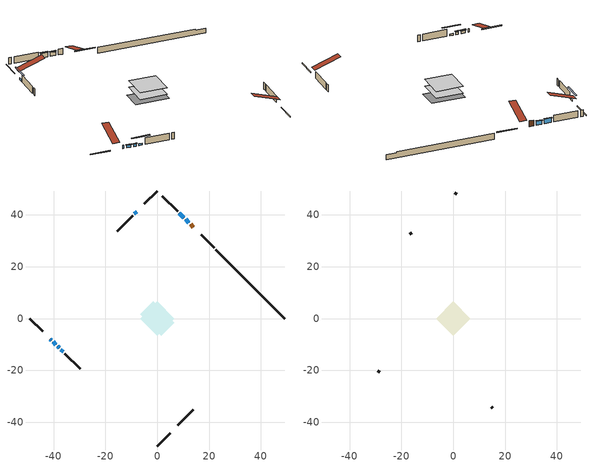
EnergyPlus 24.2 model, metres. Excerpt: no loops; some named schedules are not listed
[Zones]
conditioned space
 floor adiabatic (AdiabaticFloorConstruction): -6.63,0 0,6.63 6.63,0 0,-6.63 z0.61
 floor foundation (Slab1 construction): -6.65,1.62 -1.62,6.65 6.65,-1.62 1.62,-6.65 z-1.52
 wall outside (RimJoist1 construction): 0,-49.2 4.98,-44.21 / -49.2,0 -44.21,-4.98 / 0,49.2 -4.98,44.21 / 21.96,27.24 16.97,32.22 z0.61:0.91
 wall outside (AdiabaticWallConstruction 1): 13.96,35.24 12.88,36.32 z0.61:2.64
 wall outside (AdiabaticWallConstruction): -41.2,-8 -40.87,-8.32 z0.61:1.83; 12.22,36.97 10.93,38.27 z0.61:2.03; 10.27,38.92 8.55,40.65 z0.61:2.29; -40.22,-8.98 -39.14,-10.06 / -38.48,-10.71 -37.83,-11.36 z0.61:1.53; -8,41.2 -8.86,40.33 / -37.18,-12.02 -36.32,-12.88 z0.61:1.22
 wall outside (Wall1 construction): 8,-41.2 13.92,-35.27 / -35.66,-13.54 -29.74,-19.46 / -9.52,39.68 -15.44,33.76 / 7.89,41.31 1.97,47.23 z0.61:3.05
 wall foundation (FoundationWall1 construction): 22.61,26.58,-1.52 22.61,26.58,0.61 46.54,2.66,0.61 46.54,2.66,0.21 49.2,0,0.21 49.2,0,-1.52
 window (WindowConstruction 4): -41.2,-8 -40.87,-8.32 z0.61:1.83
 window (WindowConstruction): 12.22,36.97 10.93,38.27 z0.61:2.03
 window (WindowConstruction 1): 10.27,38.92 8.55,40.65 z0.61:2.29
 window (WindowConstruction 2): -40.22,-8.98 -39.14,-10.06 z0.61:1.52
 window (WindowConstruction 3): -38.48,-10.71 -37.84,-11.36 z0.61:1.52
 window (WindowConstruction 5): -8,41.2 -8.86,40.33 z0.61:1.22
 window (WindowConstruction 6): -37.18,-12.02 -36.32,-12.88 z0.61:1.22
 door (Door): 13.96,35.24 12.88,36.32 z0.61:2.64
 ceiling adiabatic (AdiabaticFloorConstruction): 0,-6.63 6.63,0 0,6.63 -6.63,0 z0.61
attic - vented
 floor to conditioned space (Floor1 construction Reversed): -6.63,0 0,6.63 6.63,0 0,-6.63 z3.05
 wall outside (Wall2 construction): 14.58,-34.62 15.23,-33.96 / -29.08,-20.12 -28.42,-20.77 / -16.1,33.1 -16.75,32.44 / 1.31,47.88 0.66,48.54 z0.61:3.05
 roof outside (Roof1 construction): 7.34,-41.85,3.05 0.88,-35.39,6.09 -0.82,-37.1,6.09 5.64,-43.56,3.05; -41.85,-7.34,3.05 -35.39,-0.88,6.09 -37.1,0.82,6.09 -43.56,-5.64,3.05; -7.34,41.85,3.05 -0.88,35.39,6.09 0.82,37.1,6.09 -5.64,43.56,3.05; 14.61,34.58,3.05 8.16,28.12,6.09 9.86,26.42,6.09 16.32,32.88,3.05
shading: 10.79,38.41 12.36,36.83 12.66,37.12 11.08,38.7 z2.23; 8.41,40.79 10.41,38.78 10.71,39.07 8.7,41.08 z2.49; -39,-10.2 -40.36,-8.84 -40.65,-9.13 -39.29,-10.49 z1.73; -37.69,-11.5 -38.62,-10.57 -38.91,-10.86 -37.98,-11.79 z1.73; -10.73,38.47 -6.13,43.06 -6.42,43.35 -11.02,38.76 z3.86; -34.45,-14.75 -39.04,-10.15 -39.34,-10.44 -34.74,-15.04 z3.86
[Building]
Building 1: Terrain=Suburbs
[Site:Location]
Edmonton Intl AP_AB: Latitude {deg}=53.31; Longitude {deg}=-113.58; Time Zone {hr}=-7; Elevation {m}=723; Keep Site Location Information=Yes
[Site:GroundTemperature:Shallow]
-1.56185, -3.61833, -3.78302, -2.80711, 1.11059, 5.01004, 8.39065, 10.5322, 10.7141, 8.97234, 5.67794, 1.89811
[Site:WaterMainsTemperature]
Calculation Method=Schedule; Temperature Schedule=mains temperature schedule
[Material] Roughness=Rough; Thermal Absorptance=0.9
Name | Thickness {m} | Conductivity {W/m-K} | Density {kg/m3} | Specific Heat {J/kg-K} | Solar Absorptance | Visible Absorptance
asphalt or fiberglass shingles | 0.00635 | 0.162714 | 1121.4 | 1465.45 | 0.4 | 0.4
ceiling loosefill ins | 0.169333 | 0.0480833 | 16.02 | 1046.75 | 0.7 | 0.7
ceiling stud and cavity | 0.1397 | 0.167731 | 65.682 | 1177.47 | 0.7 | 0.7
concrete 4.0 in. | 0.1016 | 1.803125 | 2242.8 | 837.4 | 0.7 | 0.7
concrete 8.0 in. | 0.2032 | 1.803125 | 2242.8 | 837.4 | 0.7 | 0.7
door material | 0.04445 | 0.188738 | 512.64 | 1214.23 | 0.7 | 0.7
exterior vertical ins | 0.0457286 | 0.029427 | 32.04 | 1214.23 | 0.7 | 0.7
floor covering | 0.0127 | 0.0433444 | 54.468 | 1339.84 | 0.6 | 0.6
floor rigid ins; wall rigid ins | 0.512978 | 0.029427 | 32.04 | 1214.23 | 0.7 | 0.7
floor stud and cavity | 0.1397 | 1.75129 | 37.0049 | 1207.88 | 0.7 | 0.7
furniture material conditioned space 1 | 0.1524 | 0.115458 | 640.8 | 1214.23 | 0.6 | 0.6
gypsum board | 0.0127 | 0.160291 | 801 | 837.4 | 0.6 | 0.6
gypsum board 1 | 0.0127 | 0.160291 | 801 | 837.4 | 0.7 | 0.7
osb sheathing 0.5 in. | 0.0127 | 0.115458 | 512.64 | 1214.23 | 0.7 | 0.7
osb sheathing 0.75 in. | 0.01905 | 0.115458 | 512.64 | 1214.23 | 0.7 | 0.7
osb sheathing 2.0 in. | 0.0508 | 0.115458 | 512.64 | 1214.23 | 0.7 | 0.7
rim joist stud and cavity | 0.0508 | 0.0284916 | 125.044 | 1163.47 | 0.6 | 0.6
wall stud and cavity | 0.1397 | 0.0895467 | 139.0536 | 1170.24 | 0.7 | 0.7
wall stud and cavity 1 | 0.0889 | 6.1454 | 50.32683 | 1063.81 | 0.6 | 0.6
wall stud and cavity 2 | 0.0889 | 0.380278 | 52.3479 | 1209.89 | 0.7 | 0.7
wall stud and cavity 3 | 0.0889 | 0.391764 | 83.0341 | 1211.67 | 0.7 | 0.7
wood siding | 0.0254 | 0.102417 | 544.68 | 1172.36 | 0.4 | 0.4
wood siding 1 | 0.00254 | 0.102417 | 544.68 | 1172.36 | 0.4 | 0.4
wood siding 2; wood siding 3; wood siding 4 | 0.0254 | 0.102417 | 544.68 | 1172.36 | 0.7 | 0.7
[WindowMaterial:SimpleGlazingSystem]
Name | U-Factor {W/m2-K} | Solar Heat Gain Coefficient
WindowMaterial | 2.056 | 0.43
WindowMaterial 1 | 1.91576 | 0.46
WindowMaterial 2 | 2.97868 | 0.56
WindowMaterial 3 | 3.02581 | 0.51
WindowMaterial 4 | 2.99571 | 0.51
WindowMaterial 5 | 5.3589 | 0.63
[Construction]
AdiabaticFloorConstruction: floor stud and cavity, floor rigid ins, osb sheathing 0.75 in., floor covering
AdiabaticWallConstruction: wood siding 3, wall rigid ins, wall stud and cavity 2, gypsum board
AdiabaticWallConstruction 1: wood siding 4, wall rigid ins, wall stud and cavity 2, gypsum board
Door: door material
Floor1 construction Reversed: gypsum board, ceiling stud and cavity, ceiling loosefill ins
FoundationWall1 construction: concrete 8.0 in., gypsum board 1
furniture construction conditioned space 1: furniture material conditioned space 1
PartitionWallConstruction: gypsum board, wall stud and cavity 3, gypsum board
RimJoist1 construction: wood siding 2, osb sheathing 2.0 in., rim joist stud and cavity
Roof1 construction: asphalt or fiberglass shingles
Slab1 construction: concrete 4.0 in.
Wall1 construction: wood siding, osb sheathing 0.5 in., wall stud and cavity, gypsum board
Wall2 construction: wood siding 1, wall stud and cavity 1
WindowConstruction: WindowMaterial
WindowConstruction 1: WindowMaterial 1
WindowConstruction 2: WindowMaterial 2
WindowConstruction 3: WindowMaterial 3
WindowConstruction 4: WindowMaterial 4
WindowConstruction 5; WindowConstruction 6: WindowMaterial 5
[Zone] Multiplier=1; Part of Total Floor Area=Yes
Name | Volume {m3}
attic - vented | 43.4639
conditioned space | 410.8
[Space]
Name | Zone | Volume {m3}
attic - vented 1 | attic - vented | 43.4639
conditioned space 1 | conditioned space | 410.8
[ZoneInfiltration:EffectiveLeakageArea]
infil attic - vented 1: Zone or Space=attic - vented 1; Schedule=Always On Discrete; Effective Air Leakage Area {cm2}=3058.78; Stack Coefficient=0.000381279; Wind Coefficient=1.31929e-05
[ZoneMixing]
whole house fan mix: Zone or Space=attic - vented; Schedule=Always On Continuous; Design Flow Rate Calculation Method=Flow/Zone; Design Flow Rate {m3/s}=0; Source Zone or Space=conditioned space
[SurfaceProperty:ExposedFoundationPerimeter]
Slab1: Exposed Perimeter Calculation Method=TotalExposedPerimeter; Total Exposed Perimeter {m}=37.593
[InternalMass] Zone or ZoneList=conditioned space; Space or SpaceList=conditioned space 1
Name | Construction | Surface Area {m2}
furniture mass conditioned space 1 | furniture construction conditioned space 1 | 68.4001
partition wall mass | PartitionWallConstruction | 171
[Lights]
interior lighting: Zone or ZoneList or Space or SpaceList=conditioned space 1; Schedule=interior lighting schedule; Design Level Calculation Method=LightingLevel; Lighting Level {W}=343.2; Return Air Fraction=0; Fraction Radiant=0.6; Fraction Visible=0.2; Fraction Replaceable=1
[People]
occupants: Zone or ZoneList or Space or SpaceList=conditioned space 1; Number of People Schedule=occupants schedule; Number of People Calculation Method=People; Number of People=3; Fraction Radiant=0.314171; Sensible Heat Fraction=0.56303; Activity Level Schedule=occupants activity schedule; Carbon Dioxide Generation Rate {m3/s-W}=0; Enable ASHRAE 55 Comfort Warnings=No; Mean Radiant Temperature Calculation Type=EnclosureAveraged
[ElectricEquipment] Zone or ZoneList or Space or SpaceList=conditioned space 1; Design Level Calculation Method=EquipmentLevel
Name | Schedule | Design Level {W} | Fraction Latent | Fraction Radiant | Fraction Lost
clothes dryer | clothes dryer schedule | 140.772 | 0.015 | 0.081 | 0.85
clothes washer | clothes washer schedule | 32.1985 | 0.03 | 0.162 | 0.7
cooking range | cooking range schedule | 215.147 | 0.08 | 0.432 | 0.2
dishwasher | dishwasher schedule | 66.8632 | 0.3 | 0.18 | 0.4
fridge | fridge schedule | 72.9452 | 0 | 0.6 | 0
mech vent house fan | mech vent house fan schedule | 0 | 0 | 0 | 1
mech vent house fan cfis | mech vent house fan cfis schedule | 0 | 0 | 0 | 0
mech vent range fan 0 | mech vent range fan 0 schedule | 57 | 0 | 0 | 1
misc plug loads | misc plug loads schedule | 494.7 | 0.045 | 0.513 | 0.1
whole house fan | Always On Discrete | 0 | 0 | 0 | 1
[OtherEquipment] Zone or ZoneList or Space or SpaceList=conditioned space 1; Design Level Calculation Method=EquipmentLevel
Name | Fuel Type | Schedule | Design Level {W} | Fraction Latent | Fraction Radiant | Fraction Lost
clothes dryer 1 | Electricity | clothes dryer schedule | 0 | 0.015 | 0.081 | 0.85
cooking range 1 | Electricity | cooking range schedule | 0 | 0.08 | 0.432 | 0.2
general water use latent | None | general water use schedule | 62.594 | 1 | 0 | 0
general water use sensible | None | general water use schedule | -61.6891 | 0 | 0.6 | 0
mech vent house fan latent load | None | Always On Discrete | 0 | 1 | 0 | 0
mech vent house fan sensible load | None | Always On Discrete | 0 | 0 | 0 | 0
water heater energy adjustment1 | NaturalGas | Always On Discrete | 0.01 | 0 | 0 | 1
[ZoneInfiltration:DesignFlowRate] Zone or ZoneList or Space or SpaceList=conditioned space 1; Schedule=Always On Discrete; Design Flow Rate Calculation Method=Flow/Zone; Design Flow Rate {m3/s}=0
infil flow; natural vent flow; whole house fan flow
[AvailabilityManager:Scheduled]
furnace airloop Availability Manager: Schedule=Always On Discrete
[Foundation:Kiva]
Foundation Kiva 1: Initial Indoor Air Temperature {C}=18; Wall Height Above Grade {m}=0.609996; Wall Depth Below Slab {m}=0.2032; Custom Block Material Name 1=exterior vertical ins; Custom Block Depth 1 {m}=2.13; Custom Block X Position 1 {m}=0.2159; Custom Block Z Position 1 {m}=0
[Foundation:Kiva:Settings]
Soil Conductivity {W/m-K}=0.849921; Soil Density {kg/m3}=1842.3; Soil Specific Heat {J/kg-K}=418.7; Ground Solar Absorptivity=0.9; Ground Thermal Absorptivity=0.9; Ground Surface Roughness {m}=0.03; Far-Field Width {m}=40; Deep-Ground Boundary Condition=ZeroFlux; Deep-Ground Depth {m}=40; Minimum Cell Dimension {m}=0.2; Maximum Cell Growth Coefficient=3; Simulation Timestep=Timestep
[Exterior:Lights]
exterior lighting: Schedule=exterior lighting schedule; Design Level {W}=75.6
[EnergyManagementSystem:GlobalVariable]
furnace_airloop_Fan_RTF
infil_program_Qfan
infil_program_Qinf
natural_vent_program_Qnv
natural_vent_program_Qwhf
[EnergyManagementSystem:Sensor]
Name | Output:Variable or Output:Meter Index Key | Output:Variable or Output:Meter
airflow_gain | infil flow | Infiltration Sensible Heat Gain Energy
airflow_gain_1 | natural vent flow | Infiltration Sensible Heat Gain Energy
airflow_gain_2 | whole house fan flow | Infiltration Sensible Heat Gain Energy
airflow_loss | infil flow | Infiltration Sensible Heat Loss Energy
airflow_loss_1 | natural vent flow | Infiltration Sensible Heat Loss Energy
airflow_loss_2 | whole house fan flow | Infiltration Sensible Heat Loss Energy
clg_load_cond |  | Cooling:EnergyTransfer:Zone:CONDITIONED SPACE
clg_sp_s; clg_sp_s_1 | cooling setpoint | Schedule Value
clothes_dryer_exhaust_0_sch_s | clothes dryer exhaust 0 schedule | Schedule Value
cool_season | cooling season schedule | Schedule Value
htg_load_cond |  | Heating:EnergyTransfer:Zone:CONDITIONED SPACE
htg_sp_s; htg_sp_s_1 | heating setpoint | Schedule Value
ig_ee_conv | clothes dryer | Electric Equipment Convective Heating Energy
ig_ee_conv_2 | cooking range | Electric Equipment Convective Heating Energy
ig_ee_conv_4 | fridge | Electric Equipment Convective Heating Energy
ig_ee_conv_5 | misc plug loads | Electric Equipment Convective Heating Energy
ig_ee_conv_6 | whole house fan | Electric Equipment Convective Heating Energy
ig_ee_rad | clothes dryer | Electric Equipment Radiant Heating Energy
ig_ee_rad_2 | cooking range | Electric Equipment Radiant Heating Energy
ig_ee_rad_4 | fridge | Electric Equipment Radiant Heating Energy
ig_ee_rad_5 | misc plug loads | Electric Equipment Radiant Heating Energy
ig_ee_rad_6 | whole house fan | Electric Equipment Radiant Heating Energy
ig_lgt_conv | interior lighting | Lights Convective Heating Energy
ig_lgt_rad | interior lighting | Lights Radiant Heating Energy
ig_lgt_vis | interior lighting | Lights Visible Radiation Heating Energy
ig_oe_conv | clothes dryer 1 | Other Equipment Convective Heating Energy
ig_oe_conv_1 | cooking range 1 | Other Equipment Convective Heating Energy
ig_oe_conv_2 | general water use latent | Other Equipment Convective Heating Energy
ig_oe_conv_3 | general water use sensible | Other Equipment Convective Heating Energy
ig_oe_conv_4 | water heater energy adjustment1 | Other Equipment Convective Heating Energy
ig_oe_rad | clothes dryer 1 | Other Equipment Radiant Heating Energy
ig_oe_rad_1 | cooking range 1 | Other Equipment Radiant Heating Energy
ig_oe_rad_2 | general water use latent | Other Equipment Radiant Heating Energy
ig_oe_rad_3 | general water use sensible | Other Equipment Radiant Heating Energy
ig_oe_rad_4 | water heater energy adjustment1 | Other Equipment Radiant Heating Energy
ig_ppl_conv | occupants | People Convective Heating Energy
ig_ppl_rad | occupants | People Radiant Heating Energy
im_conv | furniture mass conditioned space 1 | Surface Inside Face Convection Heat Gain Energy
im_conv_1 | partition wall mass | Surface Inside Face Convection Heat Gain Energy
im_ig | furniture mass conditioned space 1 | Surface Inside Face Internal Gains Radiation Heat Gain Energy
im_ig_1 | partition wall mass | Surface Inside Face Internal Gains Radiation Heat Gain Energy
im_lgt | furniture mass conditioned space 1 | Surface Inside Face Lights Radiation Heat Gain Energy
im_lgt_1 | partition wall mass | Surface Inside Face Lights Radiation Heat Gain Energy
im_sol | furniture mass conditioned space 1 | Surface Inside Face Solar Radiation Heat Gain Energy
im_sol_1 | partition wall mass | Surface Inside Face Solar Radiation Heat Gain Energy
im_surf | furniture mass conditioned space 1 | Surface Inside Face Net Surface Thermal Radiation Heat Gain Energy
im_surf_1 | partition wall mass | Surface Inside Face Net Surface Thermal Radiation Heat Gain Energy
mech_vent_range_fan_0_sch_s | mech vent range fan 0 schedule | Schedule Value
mv_conv | mech vent house fan | Electric Equipment Convective Heating Energy
mv_conv_1 | mech vent house fan cfis | Electric Equipment Convective Heating Energy
mv_conv_2 | mech vent range fan 0 | Electric Equipment Convective Heating Energy
mv_conv_3 | mech vent house fan latent load | Other Equipment Convective Heating Energy
mv_conv_4 | mech vent house fan sensible load | Other Equipment Convective Heating Energy
mv_rad | mech vent house fan | Electric Equipment Radiant Heating Energy
mv_rad_1 | mech vent house fan cfis | Electric Equipment Radiant Heating Energy
mv_rad_2 | mech vent range fan 0 | Electric Equipment Radiant Heating Energy
mv_rad_3 | mech vent house fan latent load | Other Equipment Radiant Heating Energy
mv_rad_4 | mech vent house fan sensible load | Other Equipment Radiant Heating Energy
natural_vent_s | natural vent schedule | Schedule Value
out_pb_s |  | Site Outdoor Air Barometric Pressure
out_wt_s |  | Site Outdoor Air Humidity Ratio
site_vw_s |  | Site Wind Speed
ss_back_out | Window1 | Surface Window Shortwave from Zone Back Out Window Heat Transfer Rate
ss_back_out_1 | Window2 | Surface Window Shortwave from Zone Back Out Window Heat Transfer Rate
ss_back_out_2 | Window4 | Surface Window Shortwave from Zone Back Out Window Heat Transfer Rate
ss_back_out_3 | Window5 | Surface Window Shortwave from Zone Back Out Window Heat Transfer Rate
ss_back_out_4 | Window6 | Surface Window Shortwave from Zone Back Out Window Heat Transfer Rate
ss_back_out_5 | Window7 | Surface Window Shortwave from Zone Back Out Window Heat Transfer Rate
ss_back_out_6 | Window8 | Surface Window Shortwave from Zone Back Out Window Heat Transfer Rate
ss_conv | Door1 | Surface Inside Face Convection Heat Gain Energy
ss_conv_1 | Window1 | Surface Inside Face Convection Heat Gain Energy
ss_conv_2 | Window2 | Surface Inside Face Convection Heat Gain Energy
ss_conv_3 | Window4 | Surface Inside Face Convection Heat Gain Energy
ss_conv_4 | Window5 | Surface Inside Face Convection Heat Gain Energy
ss_conv_5 | Window6 | Surface Inside Face Convection Heat Gain Energy
ss_conv_6 | Window7 | Surface Inside Face Convection Heat Gain Energy
ss_conv_7 | Window8 | Surface Inside Face Convection Heat Gain Energy
ss_ig | Door1 | Surface Inside Face Internal Gains Radiation Heat Gain Energy
ss_ig_1 | Window1 | Surface Inside Face Internal Gains Radiation Heat Gain Energy
ss_ig_2 | Window2 | Surface Inside Face Internal Gains Radiation Heat Gain Energy
ss_ig_3 | Window4 | Surface Inside Face Internal Gains Radiation Heat Gain Energy
ss_ig_4 | Window5 | Surface Inside Face Internal Gains Radiation Heat Gain Energy
ss_ig_5 | Window6 | Surface Inside Face Internal Gains Radiation Heat Gain Energy
ss_ig_6 | Window7 | Surface Inside Face Internal Gains Radiation Heat Gain Energy
ss_ig_7 | Window8 | Surface Inside Face Internal Gains Radiation Heat Gain Energy
ss_lgt | Door1 | Surface Inside Face Lights Radiation Heat Gain Energy
ss_sol | Door1 | Surface Inside Face Solar Radiation Heat Gain Energy
ss_surf | Door1 | Surface Inside Face Net Surface Thermal Radiation Heat Gain Energy
ss_surf_1 | Window1 | Surface Inside Face Net Surface Thermal Radiation Heat Gain Energy
ss_surf_2 | Window2 | Surface Inside Face Net Surface Thermal Radiation Heat Gain Energy
ss_surf_3 | Window4 | Surface Inside Face Net Surface Thermal Radiation Heat Gain Energy
ss_surf_4 | Window5 | Surface Inside Face Net Surface Thermal Radiation Heat Gain Energy
ss_surf_5 | Window6 | Surface Inside Face Net Surface Thermal Radiation Heat Gain Energy
ss_surf_6 | Window7 | Surface Inside Face Net Surface Thermal Radiation Heat Gain Energy
ss_surf_7 | Window8 | Surface Inside Face Net Surface Thermal Radiation Heat Gain Energy
ss_trans_in | Window1 | Surface Window Transmitted Solar Radiation Rate
ss_trans_in_1 | Window2 | Surface Window Transmitted Solar Radiation Rate
ss_trans_in_2 | Window4 | Surface Window Transmitted Solar Radiation Rate
ss_trans_in_3 | Window5 | Surface Window Transmitted Solar Radiation Rate
ss_trans_in_4 | Window6 | Surface Window Transmitted Solar Radiation Rate
ss_trans_in_5 | Window7 | Surface Window Transmitted Solar Radiation Rate
ss_trans_in_6 | Window8 | Surface Window Transmitted Solar Radiation Rate
ss_trans_out | Window1 | Surface Inside Face Initial Transmitted Diffuse Transmitted Out Window Solar Radiation Rate
ss_trans_out_1 | Window2 | Surface Inside Face Initial Transmitted Diffuse Transmitted Out Window Solar Radiation Rate
ss_trans_out_2 | Window4 | Surface Inside Face Initial Transmitted Diffuse Transmitted Out Window Solar Radiation Rate
ss_trans_out_3 | Window5 | Surface Inside Face Initial Transmitted Diffuse Transmitted Out Window Solar Radiation Rate
ss_trans_out_4 | Window6 | Surface Inside Face Initial Transmitted Diffuse Transmitted Out Window Solar Radiation Rate
ss_trans_out_5 | Window7 | Surface Inside Face Initial Transmitted Diffuse Transmitted Out Window Solar Radiation Rate
ss_trans_out_6 | Window8 | Surface Inside Face Initial Transmitted Diffuse Transmitted Out Window Solar Radiation Rate
s_conv | Floor1 | Surface Inside Face Convection Heat Gain Energy
s_conv_1 | FoundationWall1 | Surface Inside Face Convection Heat Gain Energy
s_conv_10 | Wall1:225 | Surface Inside Face Convection Heat Gain Energy
s_conv_11 | Wall1:315 | Surface Inside Face Convection Heat Gain Energy
s_conv_12 | Wall1:45 | Surface Inside Face Convection Heat Gain Energy
s_conv_2 | inferred conditioned ceiling | Surface Inside Face Convection Heat Gain Energy
s_conv_3 | inferred conditioned floor | Surface Inside Face Convection Heat Gain Energy
s_conv_4 | RimJoist1:135 | Surface Inside Face Convection Heat Gain Energy
s_conv_5 | RimJoist1:225 | Surface Inside Face Convection Heat Gain Energy
s_conv_6 | RimJoist1:315 | Surface Inside Face Convection Heat Gain Energy
s_conv_7 | RimJoist1:45 | Surface Inside Face Convection Heat Gain Energy
s_conv_8 | Slab1 | Surface Inside Face Convection Heat Gain Energy
s_conv_9 | Wall1:135 | Surface Inside Face Convection Heat Gain Energy
s_ig | Floor1 | Surface Inside Face Internal Gains Radiation Heat Gain Energy
s_ig_1 | FoundationWall1 | Surface Inside Face Internal Gains Radiation Heat Gain Energy
s_ig_10 | Wall1:225 | Surface Inside Face Internal Gains Radiation Heat Gain Energy
s_ig_11 | Wall1:315 | Surface Inside Face Internal Gains Radiation Heat Gain Energy
s_ig_12 | Wall1:45 | Surface Inside Face Internal Gains Radiation Heat Gain Energy
s_ig_2 | inferred conditioned ceiling | Surface Inside Face Internal Gains Radiation Heat Gain Energy
s_ig_3 | inferred conditioned floor | Surface Inside Face Internal Gains Radiation Heat Gain Energy
s_ig_4 | RimJoist1:135 | Surface Inside Face Internal Gains Radiation Heat Gain Energy
s_ig_5 | RimJoist1:225 | Surface Inside Face Internal Gains Radiation Heat Gain Energy
s_ig_6 | RimJoist1:315 | Surface Inside Face Internal Gains Radiation Heat Gain Energy
s_ig_7 | RimJoist1:45 | Surface Inside Face Internal Gains Radiation Heat Gain Energy
s_ig_8 | Slab1 | Surface Inside Face Internal Gains Radiation Heat Gain Energy
s_ig_9 | Wall1:135 | Surface Inside Face Internal Gains Radiation Heat Gain Energy
s_lgt | Floor1 | Surface Inside Face Lights Radiation Heat Gain Energy
s_lgt_1 | FoundationWall1 | Surface Inside Face Lights Radiation Heat Gain Energy
s_lgt_10 | Wall1:225 | Surface Inside Face Lights Radiation Heat Gain Energy
s_lgt_11 | Wall1:315 | Surface Inside Face Lights Radiation Heat Gain Energy
s_lgt_12 | Wall1:45 | Surface Inside Face Lights Radiation Heat Gain Energy
s_lgt_2 | inferred conditioned ceiling | Surface Inside Face Lights Radiation Heat Gain Energy
s_lgt_3 | inferred conditioned floor | Surface Inside Face Lights Radiation Heat Gain Energy
s_lgt_4 | RimJoist1:135 | Surface Inside Face Lights Radiation Heat Gain Energy
s_lgt_5 | RimJoist1:225 | Surface Inside Face Lights Radiation Heat Gain Energy
s_lgt_6 | RimJoist1:315 | Surface Inside Face Lights Radiation Heat Gain Energy
s_lgt_7 | RimJoist1:45 | Surface Inside Face Lights Radiation Heat Gain Energy
s_lgt_8 | Slab1 | Surface Inside Face Lights Radiation Heat Gain Energy
s_lgt_9 | Wall1:135 | Surface Inside Face Lights Radiation Heat Gain Energy
s_sol | Floor1 | Surface Inside Face Solar Radiation Heat Gain Energy
s_sol_1 | FoundationWall1 | Surface Inside Face Solar Radiation Heat Gain Energy
s_sol_10 | Wall1:225 | Surface Inside Face Solar Radiation Heat Gain Energy
s_sol_11 | Wall1:315 | Surface Inside Face Solar Radiation Heat Gain Energy
s_sol_12 | Wall1:45 | Surface Inside Face Solar Radiation Heat Gain Energy
s_sol_2 | inferred conditioned ceiling | Surface Inside Face Solar Radiation Heat Gain Energy
s_sol_3 | inferred conditioned floor | Surface Inside Face Solar Radiation Heat Gain Energy
s_sol_4 | RimJoist1:135 | Surface Inside Face Solar Radiation Heat Gain Energy
s_sol_5 | RimJoist1:225 | Surface Inside Face Solar Radiation Heat Gain Energy
s_sol_6 | RimJoist1:315 | Surface Inside Face Solar Radiation Heat Gain Energy
s_sol_7 | RimJoist1:45 | Surface Inside Face Solar Radiation Heat Gain Energy
s_sol_8 | Slab1 | Surface Inside Face Solar Radiation Heat Gain Energy
s_sol_9 | Wall1:135 | Surface Inside Face Solar Radiation Heat Gain Energy
s_surf | Floor1 | Surface Inside Face Net Surface Thermal Radiation Heat Gain Energy
s_surf_1 | FoundationWall1 | Surface Inside Face Net Surface Thermal Radiation Heat Gain Energy
s_surf_10 | Wall1:225 | Surface Inside Face Net Surface Thermal Radiation Heat Gain Energy
s_surf_11 | Wall1:315 | Surface Inside Face Net Surface Thermal Radiation Heat Gain Energy
s_surf_12 | Wall1:45 | Surface Inside Face Net Surface Thermal Radiation Heat Gain Energy
s_surf_2 | inferred conditioned ceiling | Surface Inside Face Net Surface Thermal Radiation Heat Gain Energy
s_surf_3 | inferred conditioned floor | Surface Inside Face Net Surface Thermal Radiation Heat Gain Energy
s_surf_4 | RimJoist1:135 | Surface Inside Face Net Surface Thermal Radiation Heat Gain Energy
s_surf_5 | RimJoist1:225 | Surface Inside Face Net Surface Thermal Radiation Heat Gain Energy
s_surf_6 | RimJoist1:315 | Surface Inside Face Net Surface Thermal Radiation Heat Gain Energy
s_surf_7 | RimJoist1:45 | Surface Inside Face Net Surface Thermal Radiation Heat Gain Energy
s_surf_8 | Slab1 | Surface Inside Face Net Surface Thermal Radiation Heat Gain Energy
s_surf_9 | Wall1:135 | Surface Inside Face Net Surface Thermal Radiation Heat Gain Energy
[EnergyManagementSystem:Actuator]
Name | Actuated Component Unique | Actuated Component Type | Actuated Component Control Type
fridge_schedule_act | fridge schedule | Schedule:Constant | Schedule Value
infil_flow_act | infil flow | Zone Infiltration | Air Exchange Flow Rate
mech_vent_house_fan_cfis_act | mech vent house fan cfis | ElectricEquipment | Electricity Rate
mech_vent_house_fan_latent_load_act | mech vent house fan latent load | OtherEquipment | Power Level
mech_vent_house_fan_sensible_load_act | mech vent house fan sensible load | OtherEquipment | Power Level
natural_vent_flow_act | natural vent flow | Zone Infiltration | Air Exchange Flow Rate
water_heater_ec_adj_act | water heater energy adjustment1 | OtherEquipment | Power Level
whole_house_fan_act | whole house fan | ElectricEquipment | Electricity Rate
